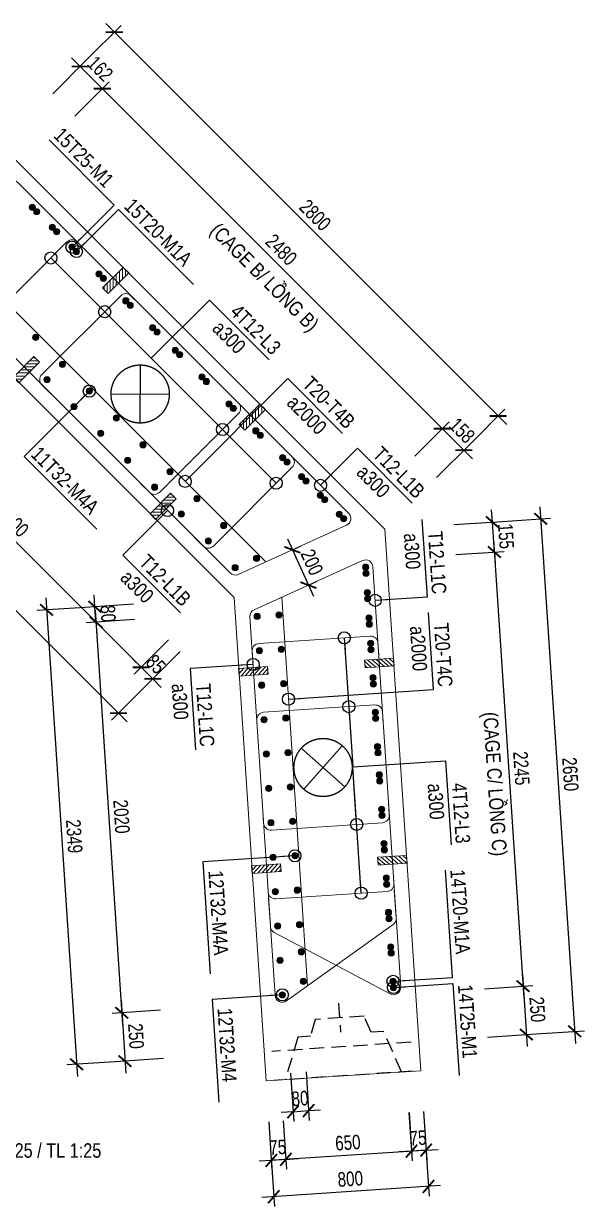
# Model space of a CAD drawing. Header units: millimetres. Extents: x 2611025 to 4139346, y -89870 to 101087.
# Drawn here: x 3196950 to 3208521, y -55573 to -31166 of the extents above; entities that cross this region are included whole.
import ezdxf
from ezdxf.enums import TextEntityAlignment as Align

# ---------------------------------------------------------------- set-up
doc = ezdxf.new("R2010")
doc.units = ezdxf.units.MM
doc.header["$LTSCALE"] = 1200
doc.header["$PDMODE"] = 35
doc.linetypes.add('CENTER', pattern=[2, 1.25, -0.25, 0.25, -0.25])
doc.linetypes.add('HIDDEN', pattern=[0.375, 0.25, -0.125])
for name, color, linetype, lineweight in [('5', 5, 'Continuous', 13), ('BOUND', 3, 'Continuous', 20), ('CWS', 8, 'HIDDEN', 9), ('ENOTE', 2, 'Continuous', 15), ('GRID', 74, 'CENTER', 15), ('LEADER', 8, 'Continuous', 9), ('MCT', 6, 'Continuous', 20), ('TEXTEN', 3, 'Continuous', 13), ('TEXTMA', 2, 'Continuous', 13), ('TEXTVN', 2, 'Continuous', 20), ('TIE', 4, 'Continuous', 13)]:
    doc.layers.add(name, color=color, linetype=linetype, lineweight=lineweight)
for name, color, linetype in [('CDC.02.DIM', 1, 'Continuous'), ('CDC.04.HIDDEN', 8, 'HIDDEN'), ('MIE', 5, 'HIDDEN')]:
    doc.layers.add(name, color=color, linetype=linetype)
doc.styles.add('DB_Arial', font='arial.ttf', dxfattribs={"width": 0.8})
doc.styles.add('SMTEXT', font='arial.ttf', dxfattribs={"width": 0.75})
doc.dimstyles.new('BSV25', dxfattribs={"dimtxt": 300, "dimasz": 250, "dimexe": 200, "dimexo": 0, "dimgap": 108, "dimtad": 1, "dimdec": 0, "dimlfac": 0.25, "dimdsep": 46, "dimtxsty": 'SMTEXT', "dimblk": 'ARCHTICK', "dimcen": 100, "dimdle": 250, "dimclrd": 256, "dimclre": 256, "dimclrt": 2, "dimadec": 0, "dimazin": 0, "dimtfac": 1, "dimtdec": 0, "dimtix": 1, "dimtmove": 2, "dimatfit": 3, "dimfxl": 800, "dimfxlon": 1, "dimtolj": 1, "dimtzin": 0, "dimarcsym": 0})

# ---------------------------------------------------------------- blocks, each defined once
blk = doc.blocks.new('cws800')
at = {"layer": 'CDC.04.HIDDEN'}
for p, q in [((-600, 1440), (-600, -1440)), ((0, 1440), (0, -1440))]:
    blk.add_line(p, q, dxfattribs=at)
for points in [[(0, 1200), (-860, 888), (-860, 627), (-1200, 507), (-1200, -507), (-860, -627), (-860, -888), (0, -1200)], [(-1500, 0), (-900, 0)]]:
    blk.add_lwpolyline(points, dxfattribs=at)
blk = doc.blocks.new('mct1')
at = {"lineweight": 9}
h = blk.add_hatch(color=256, dxfattribs=at)
h.dxf.hatch_style = 1
h.paths.add_polyline_path([(-16, 0, 1), (16, 0, 1)])
blk.add_circle((0, 0), 16, dxfattribs=at)
blk = doc.blocks.new('_ArchTick')
at = {"color": 0, "linetype": 'ByBlock', "const_width": 0.15}
blk.add_lwpolyline([(-0.5, -0.5), (0.5, 0.5)], dxfattribs=at)
blk = doc.blocks.new('*D759')
at = {"layer": 'CDC.02.DIM', "lineweight": -2, "transparency": 16777216}
for p, q in [((3202393, -41797), (3202930, -42981)), ((3202496, -42024), (3202678, -41942)), ((3202826, -42753), (3203008, -42670))]:
    blk.add_line(p, q, dxfattribs=at)
at = {"layer": 'Defpoints', "color": 0, "transparency": 16777216}
for p in [(3202496, -42024), (3202826, -42753), (3202826, -42753)]:
    blk.add_point(p, dxfattribs=at)
at = {"layer": 'CDC.02.DIM', "lineweight": -2, "transparency": 16777216, "xscale": 250, "yscale": 250, "zscale": 250}
for p, rotation in [((3202496, -42024), 114.3944449390051), ((3202826, -42753), 294.394444939005)]:
    blk.add_blockref('_ArchTick', p, dxfattribs=dict(at, rotation=rotation))
at = {"layer": 'CDC.02.DIM', "color": 2, "transparency": 16777216, "insert": (3202899, -42281), "char_height": 300, "attachment_point": 5, "rotation": 294.3944, "style": 'SMTEXT'}
blk.add_mtext('\\A1;200', dxfattribs=at)
blk = doc.blocks.new('*D734')
at = {"layer": 'CDC.02.DIM', "lineweight": -2, "transparency": 16777216}
for p, q in [((3198256, -31908), (3198963, -31201)), ((3198645, -31166), (3206918, -39439)), ((3206176, -39828), (3206883, -39121))]:
    blk.add_line(p, q, dxfattribs=at)
at = {"layer": 'Defpoints', "color": 0, "transparency": 16777216}
for p in [(3196487, -33678), (3206741, -39262), (3204406, -41597)]:
    blk.add_point(p, dxfattribs=at)
at = {"layer": 'CDC.02.DIM', "lineweight": -2, "transparency": 16777216, "xscale": 250, "yscale": 250, "zscale": 250}
for p, rotation in [((3198822, -31343), 135.0000000000034), ((3206741, -39262), 315.0000000000034)]:
    blk.add_blockref('_ArchTick', p, dxfattribs=dict(at, rotation=rotation))
at = {"layer": 'CDC.02.DIM', "color": 2, "transparency": 16777216, "insert": (3202966, -35118), "char_height": 300, "attachment_point": 5, "rotation": 315, "style": 'SMTEXT'}
blk.add_mtext('\\A1;2800', dxfattribs=at)
blk = doc.blocks.new('*D735')
at = {"layer": 'CDC.02.DIM', "lineweight": -2, "transparency": 16777216}
for p, q in [((3198008, -33075), (3198716, -32368)), ((3198397, -32333), (3205765, -39700)), ((3205023, -40089), (3205730, -39382))]:
    blk.add_line(p, q, dxfattribs=at)
at = {"layer": 'Defpoints', "color": 0, "transparency": 16777216}
for p in [(3196687, -34397), (3205588, -39524), (3203703, -41409)]:
    blk.add_point(p, dxfattribs=at)
at = {"layer": 'CDC.02.DIM', "lineweight": -2, "transparency": 16777216, "xscale": 250, "yscale": 250, "zscale": 250}
for p, rotation in [((3198574, -32509), 135.0000000000034), ((3205588, -39524), 315.0000000000034)]:
    blk.add_blockref('_ArchTick', p, dxfattribs=dict(at, rotation=rotation))
at = {"layer": 'CDC.02.DIM', "color": 2, "transparency": 16777216, "insert": (3202266, -35832), "char_height": 300, "attachment_point": 5, "rotation": 315, "style": 'SMTEXT'}
blk.add_mtext('\\A1;2480', dxfattribs=at)
blk = doc.blocks.new('*D736')
at = {"layer": 'CDC.02.DIM', "lineweight": -2, "transparency": 16777216}
for p, q in [((3197549, -32615), (3198256, -31908)), ((3198115, -32050), (3197938, -31873)), ((3198574, -32509), (3198115, -32050)), ((3198008, -33075), (3198716, -32368)), ((3198574, -32509), (3198751, -32686))]:
    blk.add_line(p, q, dxfattribs=at)
at = {"layer": 'Defpoints', "color": 0, "transparency": 16777216}
for p in [(3198115, -32050), (3196487, -33678), (3196687, -34397)]:
    blk.add_point(p, dxfattribs=at)
at = {"layer": 'CDC.02.DIM', "lineweight": -2, "transparency": 16777216, "xscale": 250, "yscale": 250, "zscale": 250}
for p, rotation in [((3198115, -32050), 315.0000000000034), ((3198574, -32509), 135.0000000000034)]:
    blk.add_blockref('_ArchTick', p, dxfattribs=dict(at, rotation=rotation))
at = {"layer": 'CDC.02.DIM', "color": 2, "transparency": 16777216, "insert": (3198529, -32095), "char_height": 300, "attachment_point": 5, "rotation": 315, "style": 'SMTEXT'}
blk.add_mtext('\\A1;162', dxfattribs=at)
blk = doc.blocks.new('*D737')
at = {"layer": 'CDC.02.DIM', "lineweight": -2, "transparency": 16777216}
for p, q in [((3205023, -40089), (3205730, -39382)), ((3205588, -39524), (3205412, -39347)), ((3205588, -39524), (3206034, -39969)), ((3205468, -40535), (3206176, -39828)), ((3206034, -39969), (3206211, -40146))]:
    blk.add_line(p, q, dxfattribs=at)
at = {"layer": 'Defpoints', "color": 0, "transparency": 16777216}
for p in [(3206034, -39969), (3203703, -41409), (3204406, -41597)]:
    blk.add_point(p, dxfattribs=at)
at = {"layer": 'CDC.02.DIM', "lineweight": -2, "transparency": 16777216, "xscale": 250, "yscale": 250, "zscale": 250}
for p, rotation in [((3205588, -39524), 315.0000000000034), ((3206034, -39969), 135.0000000000034)]:
    blk.add_blockref('_ArchTick', p, dxfattribs=dict(at, rotation=rotation))
at = {"layer": 'CDC.02.DIM', "color": 2, "transparency": 16777216, "insert": (3205996, -39562), "char_height": 300, "attachment_point": 5, "rotation": 315, "style": 'SMTEXT'}
blk.add_mtext('\\A1;158', dxfattribs=at)
blk = doc.blocks.new('*D738')
at = {"layer": 'CDC.02.DIM', "lineweight": -2, "transparency": 16777216}
for p, q in [((3193341, -38698), (3192633, -39405)), ((3192598, -39087), (3199083, -45572)), ((3199472, -44830), (3198765, -45537))]:
    blk.add_line(p, q, dxfattribs=at)
at = {"layer": 'Defpoints', "color": 0, "transparency": 16777216}
for p in [(3195161, -36878), (3201293, -43009), (3198906, -45396)]:
    blk.add_point(p, dxfattribs=at)
at = {"layer": 'CDC.02.DIM', "lineweight": -2, "transparency": 16777216, "xscale": 250, "yscale": 250, "zscale": 250}
for p, rotation in [((3192775, -39264), 135.0000000000034), ((3198906, -45396), 315.0000000000034)]:
    blk.add_blockref('_ArchTick', p, dxfattribs=dict(at, rotation=rotation))
at = {"layer": 'CDC.02.DIM', "color": 2, "transparency": 16777216, "insert": (3196025, -42145), "char_height": 300, "attachment_point": 5, "rotation": 315, "style": 'SMTEXT'}
blk.add_mtext('\\A1;2168', dxfattribs=at)
blk = doc.blocks.new('*D739')
at = {"layer": 'CDC.02.DIM', "lineweight": -2, "transparency": 16777216}
for p, q in [((3194282, -38226), (3193575, -38933)), ((3193540, -38615), (3199551, -44626)), ((3199939, -43883), (3199232, -44590))]:
    blk.add_line(p, q, dxfattribs=at)
at = {"layer": 'Defpoints', "color": 0, "transparency": 16777216}
for p in [(3195626, -36882), (3201284, -42539), (3199374, -44449)]:
    blk.add_point(p, dxfattribs=at)
at = {"layer": 'CDC.02.DIM', "lineweight": -2, "transparency": 16777216, "xscale": 250, "yscale": 250, "zscale": 250}
for p, rotation in [((3193716, -38791), 135.0000000000034), ((3199374, -44449), 315.0000000000034)]:
    blk.add_blockref('_ArchTick', p, dxfattribs=dict(at, rotation=rotation))
at = {"layer": 'CDC.02.DIM', "color": 2, "transparency": 16777216, "insert": (3196730, -41435), "char_height": 300, "attachment_point": 5, "rotation": 315, "style": 'SMTEXT'}
blk.add_mtext('\\A1;2000', dxfattribs=at)
blk = doc.blocks.new('*D740')
at = {"layer": 'CDC.02.DIM', "lineweight": -2, "transparency": 16777216}
for p, q in [((3199939, -43883), (3199232, -44590)), ((3200179, -44123), (3199472, -44830)), ((3199374, -44449), (3199197, -44272)), ((3199374, -44449), (3199614, -44688)), ((3199614, -44688), (3199790, -44865))]:
    blk.add_line(p, q, dxfattribs=at)
at = {"layer": 'Defpoints', "color": 0, "transparency": 16777216}
for p in [(3201284, -42539), (3201293, -43009), (3199614, -44688)]:
    blk.add_point(p, dxfattribs=at)
at = {"layer": 'CDC.02.DIM', "lineweight": -2, "transparency": 16777216, "xscale": 250, "yscale": 250, "zscale": 250}
for p, rotation in [((3199374, -44449), 315.0000000000034), ((3199614, -44688), 135.0000000000034)]:
    blk.add_blockref('_ArchTick', p, dxfattribs=dict(at, rotation=rotation))
at = {"layer": 'CDC.02.DIM', "color": 2, "transparency": 16777216, "insert": (3199678, -44384), "char_height": 300, "attachment_point": 5, "rotation": 315, "style": 'SMTEXT'}
blk.add_mtext('\\A1;85', dxfattribs=at)
blk = doc.blocks.new('*D742')
at = {"layer": 'CDC.02.DIM', "lineweight": -2, "transparency": 16777216}
for p, q in [((3207605, -41135), (3208338, -52211)), ((3206823, -41437), (3207821, -41371)), ((3207523, -52014), (3208521, -51948))]:
    blk.add_line(p, q, dxfattribs=at)
at = {"layer": 'Defpoints', "color": 0, "transparency": 16777216}
for p in [(3204406, -41597), (3208321, -51961), (3205107, -52174)]:
    blk.add_point(p, dxfattribs=at)
at = {"layer": 'CDC.02.DIM', "lineweight": -2, "transparency": 16777216, "xscale": 250, "yscale": 250, "zscale": 250}
for p, rotation in [((3207621, -41385), 93.78674715767883), ((3208321, -51961), 273.7867471576789)]:
    blk.add_blockref('_ArchTick', p, dxfattribs=dict(at, rotation=rotation))
at = {"layer": 'CDC.02.DIM', "color": 2, "transparency": 16777216, "insert": (3208232, -46656), "char_height": 300, "attachment_point": 5, "rotation": 273.7867, "style": 'SMTEXT'}
blk.add_mtext('\\A1;2650', dxfattribs=at)
blk = doc.blocks.new('*D743')
at = {"layer": 'CDC.02.DIM', "lineweight": -2, "transparency": 16777216}
for p, q in [((3206648, -41820), (3207274, -51279)), ((3205866, -42123), (3206864, -42056)), ((3206459, -51082), (3207457, -51016))]:
    blk.add_line(p, q, dxfattribs=at)
at = {"layer": 'Defpoints', "color": 0, "transparency": 16777216}
for p in [(3204083, -42240), (3204043, -51242), (3207257, -51030)]:
    blk.add_point(p, dxfattribs=at)
at = {"layer": 'CDC.02.DIM', "lineweight": -2, "transparency": 16777216, "xscale": 250, "yscale": 250, "zscale": 250}
for p, rotation in [((3206664, -42070), 93.78674715767883), ((3207257, -51030), 273.7867471576789)]:
    blk.add_blockref('_ArchTick', p, dxfattribs=dict(at, rotation=rotation))
at = {"layer": 'CDC.02.DIM', "color": 2, "transparency": 16777216, "insert": (3207221, -46532), "char_height": 300, "attachment_point": 5, "rotation": 273.7867, "style": 'SMTEXT'}
blk.add_mtext('\\A1;2245', dxfattribs=at)
blk = doc.blocks.new('*D744')
at = {"layer": 'CDC.02.DIM', "lineweight": -2, "transparency": 16777216}
for p, q in [((3207241, -50780), (3207340, -52277)), ((3206459, -51082), (3207457, -51016)), ((3206525, -52080), (3207523, -52014))]:
    blk.add_line(p, q, dxfattribs=at)
at = {"layer": 'Defpoints', "color": 0, "transparency": 16777216}
for p in [(3204043, -51242), (3207323, -52027), (3204109, -52240)]:
    blk.add_point(p, dxfattribs=at)
at = {"layer": 'CDC.02.DIM', "lineweight": -2, "transparency": 16777216, "xscale": 250, "yscale": 250, "zscale": 250}
for p, rotation in [((3207257, -51030), 93.78674715767883), ((3207323, -52027), 273.7867471576789)]:
    blk.add_blockref('_ArchTick', p, dxfattribs=dict(at, rotation=rotation))
at = {"layer": 'CDC.02.DIM', "color": 2, "transparency": 16777216, "insert": (3207551, -51511), "char_height": 300, "attachment_point": 5, "rotation": 273.7867, "style": 'SMTEXT'}
blk.add_mtext('\\A1;250', dxfattribs=at)
blk = doc.blocks.new('*D745')
at = {"layer": 'CDC.02.DIM', "lineweight": -2, "transparency": 16777216}
for p, q in [((3206623, -41451), (3206607, -41201)), ((3205825, -41503), (3206823, -41437)), ((3206664, -42070), (3206623, -41451)), ((3205866, -42123), (3206864, -42056)), ((3206664, -42070), (3206681, -42319))]:
    blk.add_line(p, q, dxfattribs=at)
at = {"layer": 'Defpoints', "color": 0, "transparency": 16777216}
for p in [(3206623, -41451), (3204406, -41597), (3204083, -42240)]:
    blk.add_point(p, dxfattribs=at)
at = {"layer": 'CDC.02.DIM', "lineweight": -2, "transparency": 16777216, "xscale": 250, "yscale": 250, "zscale": 250}
for p, rotation in [((3206623, -41451), 273.7867471576789), ((3206664, -42070), 93.78674715767883)]:
    blk.add_blockref('_ArchTick', p, dxfattribs=dict(at, rotation=rotation))
at = {"layer": 'CDC.02.DIM', "color": 2, "transparency": 16777216, "insert": (3206904, -41743), "char_height": 300, "attachment_point": 5, "rotation": 273.7867, "style": 'SMTEXT'}
blk.add_mtext('\\A1;155', dxfattribs=at)
blk = doc.blocks.new('*D746')
at = {"layer": 'CDC.02.DIM', "lineweight": -2, "transparency": 16777216}
for p, q in [((3197406, -43016), (3198060, -52891)), ((3198221, -43213), (3197223, -43279)), ((3198842, -52589), (3197844, -52655))]:
    blk.add_line(p, q, dxfattribs=at)
at = {"layer": 'Defpoints', "color": 0, "transparency": 16777216}
for p in [(3201293, -43009), (3201913, -52386), (3198043, -52642)]:
    blk.add_point(p, dxfattribs=at)
at = {"layer": 'CDC.02.DIM', "lineweight": -2, "transparency": 16777216, "xscale": 250, "yscale": 250, "zscale": 250}
for p, rotation in [((3197423, -43265), 93.78674715767883), ((3198043, -52642), 273.7867471576789)]:
    blk.add_blockref('_ArchTick', p, dxfattribs=dict(at, rotation=rotation))
at = {"layer": 'CDC.02.DIM', "color": 2, "transparency": 16777216, "insert": (3197994, -47936), "char_height": 300, "attachment_point": 5, "rotation": 273.7867, "style": 'SMTEXT'}
blk.add_mtext('\\A1;2349', dxfattribs=at)
blk = doc.blocks.new('*D747')
at = {"layer": 'CDC.02.DIM', "lineweight": -2, "transparency": 16777216}
for p, q in [((3198425, -43268), (3198992, -51827)), ((3199240, -43464), (3198242, -43530)), ((3199773, -51525), (3198776, -51591))]:
    blk.add_line(p, q, dxfattribs=at)
at = {"layer": 'Defpoints', "color": 0, "transparency": 16777216}
for p in [(3201314, -43327), (3201847, -51388), (3198975, -51578)]:
    blk.add_point(p, dxfattribs=at)
at = {"layer": 'CDC.02.DIM', "lineweight": -2, "transparency": 16777216, "xscale": 250, "yscale": 250, "zscale": 250}
for p, rotation in [((3198442, -43517), 93.78674715767883), ((3198975, -51578), 273.7867471576789)]:
    blk.add_blockref('_ArchTick', p, dxfattribs=dict(at, rotation=rotation))
at = {"layer": 'CDC.02.DIM', "color": 2, "transparency": 16777216, "insert": (3198969, -47530), "char_height": 300, "attachment_point": 5, "rotation": 273.7867, "style": 'SMTEXT'}
blk.add_mtext('\\A1;2020', dxfattribs=at)
blk = doc.blocks.new('*D748')
at = {"layer": 'CDC.02.DIM', "lineweight": -2, "transparency": 16777216}
for p, q in [((3198959, -51328), (3199058, -52825)), ((3199773, -51525), (3198776, -51591)), ((3199839, -52523), (3198842, -52589))]:
    blk.add_line(p, q, dxfattribs=at)
at = {"layer": 'Defpoints', "color": 0, "transparency": 16777216}
for p in [(3201847, -51388), (3201913, -52386), (3199041, -52576)]:
    blk.add_point(p, dxfattribs=at)
at = {"layer": 'CDC.02.DIM', "lineweight": -2, "transparency": 16777216, "xscale": 250, "yscale": 250, "zscale": 250}
for p, rotation in [((3198975, -51578), 93.78674715767883), ((3199041, -52576), 273.7867471576789)]:
    blk.add_blockref('_ArchTick', p, dxfattribs=dict(at, rotation=rotation))
at = {"layer": 'CDC.02.DIM', "color": 2, "transparency": 16777216, "insert": (3199269, -52060), "char_height": 300, "attachment_point": 5, "rotation": 273.7867, "style": 'SMTEXT'}
blk.add_mtext('\\A1;250', dxfattribs=at)
blk = doc.blocks.new('*D749')
at = {"layer": 'CDC.02.DIM', "lineweight": -2, "transparency": 16777216}
for p, q in [((3198421, -43199), (3198404, -42950)), ((3199219, -43147), (3198221, -43213)), ((3198442, -43517), (3198421, -43199)), ((3199240, -43464), (3198242, -43530)), ((3198442, -43517), (3198458, -43767))]:
    blk.add_line(p, q, dxfattribs=at)
at = {"layer": 'Defpoints', "color": 0, "transparency": 16777216}
for p in [(3198421, -43199), (3201293, -43009), (3201314, -43327)]:
    blk.add_point(p, dxfattribs=at)
at = {"layer": 'CDC.02.DIM', "lineweight": -2, "transparency": 16777216, "xscale": 250, "yscale": 250, "zscale": 250}
for p, rotation in [((3198421, -43199), 273.7867471576789), ((3198442, -43517), 93.78674715767883)]:
    blk.add_blockref('_ArchTick', p, dxfattribs=dict(at, rotation=rotation))
at = {"layer": 'CDC.02.DIM', "color": 2, "transparency": 16777216, "insert": (3198692, -43341), "char_height": 300, "attachment_point": 5, "rotation": 273.7867, "style": 'SMTEXT'}
blk.add_mtext('\\A1;80', dxfattribs=at)
blk = doc.blocks.new('tremie')
at = {"layer": 'MIE', "color": 74, "ltscale": 1000}
for p, q in [((424, -424), (-424, 424)), ((424, 424), (-424, -424))]:
    blk.add_line(p, q, dxfattribs=at)
at = {"layer": 'MIE', "ltscale": 500}
blk.add_circle((0, 0), 600, dxfattribs=at)
blk = doc.blocks.new('*D754')
at = {"layer": 'CDC.02.DIM', "lineweight": -2, "transparency": 16777216}
for p, q in [((3205252, -54363), (3205318, -55361)), ((3202059, -54575), (3202125, -55573)), ((3205554, -55145), (3201862, -55390))]:
    blk.add_line(p, q, dxfattribs=at)
at = {"layer": 'Defpoints', "color": 0, "transparency": 16777216}
for p in [(3205146, -52773), (3201953, -52984), (3202112, -55373)]:
    blk.add_point(p, dxfattribs=at)
at = {"layer": 'CDC.02.DIM', "lineweight": -2, "transparency": 16777216, "xscale": 250, "yscale": 250, "zscale": 250}
for p, rotation in [((3205305, -55162), 3.788889876272385), ((3202112, -55373), 183.7888898762724)]:
    blk.add_blockref('_ArchTick', p, dxfattribs=dict(at, rotation=rotation))
at = {"layer": 'CDC.02.DIM', "color": 2, "transparency": 16777216, "insert": (3203691, -55007), "char_height": 300, "attachment_point": 5, "rotation": 3.7889, "style": 'SMTEXT'}
blk.add_mtext('\\A1;800', dxfattribs=at)
blk = doc.blocks.new('*D755')
at = {"layer": 'CDC.02.DIM', "lineweight": -2, "transparency": 16777216}
for p, q in [((3204903, -53635), (3204969, -54633)), ((3205202, -53615), (3205268, -54613)), ((3205255, -54413), (3204956, -54433)), ((3205255, -54413), (3205504, -54397)), ((3204956, -54433), (3204706, -54450))]:
    blk.add_line(p, q, dxfattribs=at)
at = {"layer": 'Defpoints', "color": 0, "transparency": 16777216}
for p in [(3204847, -52793), (3205146, -52773), (3204956, -54433)]:
    blk.add_point(p, dxfattribs=at)
at = {"layer": 'CDC.02.DIM', "lineweight": -2, "transparency": 16777216, "xscale": 250, "yscale": 250, "zscale": 250}
for p, rotation in [((3204956, -54433), 3.788889876272409), ((3205255, -54413), 183.7888898762724)]:
    blk.add_blockref('_ArchTick', p, dxfattribs=dict(at, rotation=rotation))
at = {"layer": 'CDC.02.DIM', "color": 2, "transparency": 16777216, "insert": (3205088, -54163), "char_height": 300, "attachment_point": 5, "rotation": 3.7889, "style": 'SMTEXT'}
blk.add_mtext('\\A1;75', dxfattribs=at)
blk = doc.blocks.new('*D756')
at = {"layer": 'CDC.02.DIM', "lineweight": -2, "transparency": 16777216}
for p, q in [((3204902, -53635), (3204968, -54633)), ((3202308, -53807), (3202374, -54805)), ((3205205, -54417), (3202111, -54622))]:
    blk.add_line(p, q, dxfattribs=at)
at = {"layer": 'Defpoints', "color": 0, "transparency": 16777216}
for p in [(3204847, -52793), (3202252, -52964), (3202361, -54605)]:
    blk.add_point(p, dxfattribs=at)
at = {"layer": 'CDC.02.DIM', "lineweight": -2, "transparency": 16777216, "xscale": 250, "yscale": 250, "zscale": 250}
for p, rotation in [((3204955, -54433), 3.788889876272385), ((3202361, -54605), 183.7888898762724)]:
    blk.add_blockref('_ArchTick', p, dxfattribs=dict(at, rotation=rotation))
at = {"layer": 'CDC.02.DIM', "color": 2, "transparency": 16777216, "insert": (3203641, -54259), "char_height": 300, "attachment_point": 5, "rotation": 3.7889, "style": 'SMTEXT'}
blk.add_mtext('\\A1;650', dxfattribs=at)
blk = doc.blocks.new('*D757')
at = {"layer": 'CDC.02.DIM', "lineweight": -2, "transparency": 16777216}
for p, q in [((3202009, -53827), (3202075, -54824)), ((3202308, -53807), (3202374, -54805)), ((3202062, -54625), (3201812, -54641)), ((3202361, -54605), (3202062, -54625)), ((3202361, -54605), (3202610, -54588))]:
    blk.add_line(p, q, dxfattribs=at)
at = {"layer": 'Defpoints', "color": 0, "transparency": 16777216}
for p in [(3201953, -52984), (3202252, -52964), (3202062, -54625)]:
    blk.add_point(p, dxfattribs=at)
at = {"layer": 'CDC.02.DIM', "lineweight": -2, "transparency": 16777216, "xscale": 250, "yscale": 250, "zscale": 250}
for p, rotation in [((3202062, -54625), 3.788889876272409), ((3202361, -54605), 183.7888898762724)]:
    blk.add_blockref('_ArchTick', p, dxfattribs=dict(at, rotation=rotation))
at = {"layer": 'CDC.02.DIM', "color": 2, "transparency": 16777216, "insert": (3202194, -54355), "char_height": 300, "attachment_point": 5, "rotation": 3.7889, "style": 'SMTEXT'}
blk.add_mtext('\\A1;75', dxfattribs=at)
blk = doc.blocks.new('*D725')
at = {"layer": 'CDC.02.DIM', "lineweight": -2, "transparency": 16777216}
for p, q in [((3202458, -52821), (3202524, -53819)), ((3202777, -52800), (3202843, -53798)), ((3202511, -53619), (3202261, -53636)), ((3202511, -53619), (3202830, -53598)), ((3202830, -53598), (3203079, -53582))]:
    blk.add_line(p, q, dxfattribs=at)
at = {"layer": 'Defpoints', "color": 0, "transparency": 16777216}
for p in [(3202400, -51947), (3202719, -51926), (3202830, -53598)]:
    blk.add_point(p, dxfattribs=at)
at = {"layer": 'CDC.02.DIM', "lineweight": -2, "transparency": 16777216, "xscale": 250, "yscale": 250, "zscale": 250}
for p, rotation in [((3202830, -53598), 183.7888898762724), ((3202511, -53619), 3.788889876272385)]:
    blk.add_blockref('_ArchTick', p, dxfattribs=dict(at, rotation=rotation))
at = {"layer": 'CDC.02.DIM', "color": 2, "transparency": 16777216, "insert": (3202653, -53348), "char_height": 300, "attachment_point": 5, "rotation": 3.7889, "style": 'SMTEXT'}
blk.add_mtext('\\A1;80', dxfattribs=at)
blk = doc.blocks.new('sp')
at = {"layer": '5', "lineweight": 20}
h = blk.add_hatch(dxfattribs=at)
h.set_pattern_fill('ANSI31', color=256, scale=500)
h.set_pattern_definition([(45, (0, 0), (-44.194, 44.194), [])])
h.paths.add_polyline_path([(80, 300), (-80, 300), (-80, -300), (80, -300)])
blk.add_lwpolyline([(-80, -300), (80, -300), (80, 300), (-80, 300)], close=True, dxfattribs=at)

msp = doc.modelspace()

# ---------------------------------------------------------------- linework, layer by layer
at = {"layer": 'BOUND'}
msp.add_lwpolyline([(3201952.9, -52984.3), (3201292.7, -43009.3), (3195161.1, -36877.7), (3185282.8, -36877.7), (3185284.8, -33677.7), (3196486.6, -33677.7), (3204406.2, -41597.3), (3205145.9, -52772.8)], close=True, dxfattribs=at)
at = {"layer": 'TIE'}
for p, q in [((3201945.9, -42273.8), (3195874, -36201.9)), ((3202276.4, -43002.4), (3202807.4, -51020.8))]:
    msp.add_line(p, q, dxfattribs=at)
msp.add_lwpolyline([(3203659, -41274.3), (3196827.2, -34442.6, 0.5345111), (3196582.6, -34491.3), (3195629.9, -36791.3, 0.3033467), (3195662.4, -36954.7), (3201209, -42501.3, 0.3123963), (3201377, -42531.8), (3203614.8, -41517, 0.5239299)], format="xyb", close=True, dxfattribs=at)
for points in [[(3196393.9, -37686.2), (3196217.1, -37509.4, -0.4142136), (3196217.1, -37297.2), (3197843.4, -35670.9, -0.4142136), (3198055.6, -35670.9), (3198232.3, -35847.7)], [(3197503.2, -38795.5), (3197326.4, -38618.7, -0.4142136), (3197326.4, -38406.6), (3198952.7, -36780.2, -0.4142136), (3199164.9, -36780.2), (3199341.6, -36957)], [(3199368.2, -40660.5), (3199545, -40837.3, 0.4142136), (3199757.2, -40837.3), (3201383.5, -39211, 0.4142136), (3201383.5, -38998.8), (3201206.7, -38822.1)], [(3200477.6, -41769.9), (3200654.3, -41946.6, 0.4142136), (3200866.5, -41946.6), (3202492.8, -40320.3, 0.4142136), (3202492.8, -40108.2), (3202316, -39931.4)], [(3203945.3, -42245.6), (3201707.4, -43260.4, 0.3123963), (3201619.7, -43406.9), (3202137, -51218.3, 0.5875841), (3202373.9, -51330.4), (3204574.8, -49758.2, 0.2597757), (3204637.3, -49626.2), (3204599.1, -49049.2)], [(3202004.7, -49221), (3202043, -49798, 0.2597757), (3202122.3, -49920.6), (3204511.3, -51188.9, 0.5875841), (3204731.3, -51046.5), (3204156.9, -42372.3, 0.5239299), (3203945.3, -42245.6)], [(3201683.3, -44366.5), (3201666.7, -44117.1, -0.4142136), (3201806.5, -43957.5), (3204101.5, -43805.5, -0.4142136), (3204261.1, -43945.3), (3204277.6, -44194.7)], [(3201777.3, -45786.8), (3201760.8, -45537.3, -0.4142136), (3201900.6, -45377.7), (3204195.5, -45225.7, -0.4142136), (3204355.1, -45365.5), (3204371.6, -45614.9)], [(3201885.4, -47418.2), (3201901.9, -47667.7, 0.4142136), (3202061.5, -47807.4), (3204356.4, -47655.4, 0.4142136), (3204496.2, -47495.9), (3204479.7, -47246.4)], [(3201979.4, -48838.5), (3201995.9, -49087.9, 0.4142136), (3202155.5, -49227.7), (3204450.5, -49075.7, 0.4142136), (3204590.2, -48916.1), (3204573.7, -48666.6)]]:
    msp.add_lwpolyline(points, format="xyb", dxfattribs=at)

# ---------------------------------------------------------------- block references
at = {"layer": 'CWS', "rotation": 273.7888898778787}
msp.add_blockref('cws800', (3203549.4, -52878.6), dxfattribs=at)
at = {"layer": 'ENOTE', "xscale": -1}
for p, rotation in [((3198848.9, -36464.3), 314.9999999999737), ((3201669.1, -39284.4), 314.9999999999737), ((3201688.9, -44533.1), 93.78888987787853), ((3201958.2, -48602.3), 93.78888987787853)]:
    msp.add_blockref('sp', p, dxfattribs=dict(at, rotation=rotation))
at = {"layer": 'ENOTE'}
for p, rotation in [((3197006.6, -38306.6), 134.9999999999737), ((3199826.8, -41126.7), 134.9999999999737), ((3204288.6, -44361), 273.7888898778785), ((3204557.9, -48430.2), 273.7888898778785)]:
    msp.add_blockref('sp', p, dxfattribs=dict(at, rotation=rotation))
at = {"layer": 'GRID'}
for p, rotation in [((3199354.9, -38808.8), 224.6724061556681), ((3203128.5, -46516.6), 3.461296033722566)]:
    msp.add_blockref('tremie', p, dxfattribs=dict(at, rotation=rotation))
at = {"layer": 'MCT'}
for p, xscale, yscale, zscale, rotation in [((3197130.6, -34958.1), -4, 4, 4, 180), ((3197221.1, -35048.6), -4, 4, 4, 180), ((3197540.1, -35367.5), -4, 4, 4, 180), ((3197630.6, -35458), -4, 4, 4, 180), ((3197949.5, -35777), 4.000000000000001, 4.000000000000001, 4.000000000000001, 270.0000000000088), ((3198040, -35867.5), 4.000000000000001, 4.000000000000001, 4.000000000000001, 270.0000000000088), ((3198504.1, -36331.6), 4.000000000000001, 4.000000000000001, 4.000000000000001, 270.0000000000088), ((3198594.7, -36422.1), 4.000000000000001, 4.000000000000001, 4.000000000000001, 270.0000000000088), ((3199058.8, -36886.3), 4.000000000000001, 4.000000000000001, 4.000000000000001, 270.0000000000088), ((3199149.3, -36976.8), 4.000000000000001, 4.000000000000001, 4.000000000000001, 270.0000000000088), ((3197196.4, -37639.4), 3.999999999999999, 3.999999999999999, 3.999999999999999, 134.999999999956), ((3199613.5, -37440.9), 4.000000000000001, 4.000000000000001, 4.000000000000001, 270.0000000000088), ((3199704, -37531.4), 4.000000000000001, 4.000000000000001, 4.000000000000001, 270.0000000000088), ((3200077.6, -37905.1), 4.000000000000001, 4.000000000000001, 4.000000000000001, 270.0000000000088), ((3200168.1, -37995.6), 4.000000000000001, 4.000000000000001, 4.000000000000001, 270.0000000000088), ((3197751.1, -38194), 3.999999999999999, 3.999999999999999, 3.999999999999999, 134.999999999956), ((3197432.5, -38512.6), -4, 4, 4, 180), ((3200632.3, -38459.7), 4.000000000000001, 4.000000000000001, 4.000000000000001, 270.0000000000088), ((3200722.8, -38550.3), 4.000000000000001, 4.000000000000001, 4.000000000000001, 270.0000000000088), ((3198305.7, -38748.7), 3.999999999999999, 3.999999999999999, 3.999999999999999, 134.999999999956), ((3197987.1, -39067.3), -4, 4, 4, 180), ((3201186.9, -39014.4), 4.000000000000001, 4.000000000000001, 4.000000000000001, 270.0000000000088), ((3201277.4, -39104.9), 4.000000000000001, 4.000000000000001, 4.000000000000001, 270.0000000000088), ((3198860.4, -39303.3), 3.999999999999999, 3.999999999999999, 3.999999999999999, 134.999999999956), ((3201741.6, -39569.1), 4.000000000000001, 4.000000000000001, 4.000000000000001, 270.0000000000088), ((3198541.8, -39621.9), -4, 4, 4, 180), ((3199415, -39858), 3.999999999999999, 3.999999999999999, 3.999999999999999, 134.999999999956), ((3201832.1, -39659.6), 4.000000000000001, 4.000000000000001, 4.000000000000001, 270.0000000000088), ((3199096.4, -40176.6), -4, 4, 4, 180), ((3202296.2, -40123.7), 4.000000000000001, 4.000000000000001, 4.000000000000001, 270.0000000000088), ((3202386.7, -40214.2), 4.000000000000001, 4.000000000000001, 4.000000000000001, 270.0000000000088), ((3199969.7, -40412.7), 3.999999999999999, 3.999999999999999, 3.999999999999999, 134.999999999956), ((3202685, -40512.4), -4, 4, 4, 180), ((3199651.1, -40731.3), -4, 4, 4, 180), ((3202775.5, -40602.9), 4.000000000000001, 4.000000000000001, 4.000000000000001, 270.0000000000088), ((3200524.4, -40967.3), 3.999999999999999, 3.999999999999999, 3.999999999999999, 134.999999999956), ((3203073.7, -40901.1), -4, 4, 4, 180), ((3203164.2, -40991.7), 4.000000000000001, 4.000000000000001, 4.000000000000001, 270.0000000000088), ((3200205.7, -41285.9), -4, 4, 4, 180), ((3203462.4, -41289.9), -4, 4, 4, 180), ((3201079, -41522), 3.999999999999999, 3.999999999999999, 3.999999999999999, 134.999999999956), ((3203552.9, -41380.4), -4, 4, 4, 180), ((3200760.4, -41840.6), -4, 4, 4, 180), ((3201755.1, -42198.1), 3.999999999999999, 3.999999999999999, 3.999999999999999, 134.999999999956), ((3201315.1, -42395.2), -4, 4, 4, 180), ((3204015.7, -42509.9), 3.999999999999999, 3.999999999999999, 3.999999999999999, 48.78888987791895), ((3204007.2, -42382.2), -4, 4, 4, 180), ((3204041.9, -42906.5), -4, 4, 4, 180), ((3204050.4, -43034.2), -4, 4, 4, 180), ((3201769.4, -43397), -4, 4, 4, 180), ((3202219, -43367.3), -4, 4, 4, 180), ((3204076.7, -43430.8), -4, 4, 4, 180), ((3204085.1, -43558.6), -4, 4, 4, 180), ((3204111.4, -43955.2), -4, 4, 4, 180), ((3201816.4, -44107.1), -4, 4, 4, 180), ((3202266, -44077.4), -3.999999999999991, 4, 3.999999999999999, 93.78888987795713), ((3204119.8, -44082.9), -4, 4, 4, 180), ((3204158.4, -44665.3), -4, 4, 4, 180), ((3201863.4, -44817.3), -4, 4, 4, 180), ((3202313, -44787.5), -4, 4, 4, 180), ((3204166.9, -44793), -4, 4, 4, 180), ((3204205.4, -45375.4), -4, 4, 4, 180), ((3201910.5, -45527.4), -4, 4, 4, 180), ((3202360.1, -45497.6), -4, 4, 4, 180), ((3204213.9, -45503.1), -4, 4, 4, 180), ((3204252.5, -46085.5), -4, 4, 4, 180), ((3201957.5, -46237.5), -4, 4, 4, 180), ((3202407.1, -46207.7), -4, 4, 4, 180), ((3204260.9, -46213.2), -4, 4, 4, 180), ((3204291, -46667.9), -4, 4, 4, 180), ((3202454.1, -46917.9), -4, 4, 4, 180), ((3204299.5, -46795.7), -4, 4, 4, 180), ((3202004.5, -46947.6), -4, 4, 4, 180), ((3204338.1, -47378.1), -4, 4, 4, 180), ((3202501.1, -47628), -4, 4, 4, 180), ((3204346.5, -47505.8), -4, 4, 4, 180), ((3202051.5, -47657.8), -4, 4, 4, 180), ((3204385.1, -48088.2), -4, 4, 4, 180), ((3202098.6, -48367.9), -4, 4, 4, 180), ((3202548.2, -48338.1), -4, 4, 4, 180), ((3204393.5, -48215.9), -4, 4, 4, 180), ((3204432.1, -48798.3), -4, 4, 4, 180), ((3202145.6, -49078), -4, 4, 4, 180), ((3202595.2, -49048.2), -4, 4, 4, 180), ((3204440.6, -48926), -4, 4, 4, 180), ((3204479.1, -49508.4), -4, 4, 4, 180), ((3202192.6, -49788.1), -4, 4, 4, 180), ((3202642.2, -49758.3), -4, 4, 4, 180), ((3204487.6, -49636.1), -4, 4, 4, 180), ((3202679.5, -50320.6), -4, 4, 4, 180), ((3204526.2, -50218.5), -4, 4, 4, 180), ((3202239.7, -50498.2), -4, 4, 4, 180), ((3204534.6, -50346.3), -4, 4, 4, 180), ((3202719.9, -50931.7), -4, 4, 4, 180), ((3204573.2, -50928.7), -4, 4, 4, 180), ((3204581.7, -51056.4), -4, 4, 4, 180), ((3202286.7, -51208.4), -4, 4, 4, 180)]:
    msp.add_blockref('mct1', p, dxfattribs=dict(at, xscale=xscale, yscale=yscale, zscale=zscale, rotation=rotation))

# ---------------------------------------------------------------- texts
at = {"layer": 'TEXTEN', "style": 'DB_Arial', "width": 0.8}
for s, rotation, p in [('4T12-L3', 315.00224, (3202073.7, -38023.1)), ('a300', 315.00224, (3201349, -38005.5)), ('T20-T4B', 315, (3203604, -39550.6)), ('T12-L1B', 315, (3205041.6, -40988.1)), ('T12-L1C', 273.78889, (3205377.5, -42946)), ('T12-L1B', 315, (3200219.4, -43213.6)), ('T20-T4C', 273.78889, (3205504.2, -44860.6)), ('T12-L1C', 273.78889, (3200591.5, -46093.6)), ('4T12-L3', 273.78947, (3205868.8, -48091.1)), ('a300', 273.78947, (3205335.2, -47600.4))]:
    msp.add_text(s, height=300, rotation=rotation, dxfattribs=at).set_placement(p, align=Align.RIGHT)
for s, rotation, p in [('a2000', 315, (3202360.3, -39014)), ('a300', 315, (3203797.9, -40451.5)), ('a300', 273.78889, (3204793.4, -41692.1)), ('a300', 315, (3198923.2, -42624.5)), ('a2000', 273.78889, (3204920.1, -43606.8)), ('a300', 273.78889, (3200004.5, -44796.4))]:
    msp.add_text(s, height=300, rotation=rotation, dxfattribs=at).set_placement(p)
at = {"layer": 'TEXTMA', "style": 'DB_Arial', "width": 0.8}
for s, rotation, p in [('15T25-M1', 314.97283, (3197546, -33494.2)), ('15T20-M1A', 315, (3199005.4, -34954.8)), ('11T32-M4A', 315, (3197080.2, -40076.2)), ('12T32-M4A', 273.78889, (3200761.7, -48651.3)), ('14T20-M1A', 273.7846, (3205753.9, -48627.8)), ('14T25-M1', 273.78889, (3205911.2, -51005.6)), ('12T32-M4', 273.78889, (3200949.8, -51491.8))]:
    msp.add_text(s, height=300, rotation=rotation, dxfattribs=at).set_placement(p)
at = {"layer": 'TEXTVN', "style": 'DB_Arial', "width": 0.8}
for s, rotation, p in [('(CAGE B/ LỒNG B)', 315, (3200774.7, -35463.6, 0)), ('(CAGE C/ LỒNG C)', 273.78675, (3206430.6, -45381.1, 0))]:
    msp.add_text(s, height=300, rotation=rotation, dxfattribs=at).set_placement(p)
at = {"layer": 'TEXTVN', "lineweight": 20, "style": 'DB_Arial', "width": 0.8}
msp.add_text('SC 1:25 / TL 1:25', height=300, dxfattribs=at).set_placement((3195925.4, -54570.3))

# ---------------------------------------------------------------- dimensions: what is measured, and where the dimension line sits
at = {"layer": 'CDC.02.DIM'}
for base, p1, p2, angle, picture, middle in [((3206741.2, -39262.3), (3196486.6, -33677.7), (3204406.2, -41597.3), 315, '*D734', (3202966.1, -35117.8)), ((3198114.5283, -32049.7938), (3196686.9623, -34396.5865), (3196486.6199, -33677.7022), 315, '*D736', (3198529.0114, -32094.924)), ((3205588.3, -39523.6), (3196687, -34396.6), (3203702.6, -41409.3), 315, '*D735', (3202265.9, -35831.8)), ((3198906.4, -45395.6), (3195161.1, -36877.7), (3201292.7, -43009.3), 315, '*D738', (3196025.3, -42145.1)), ((3199373.8, -44448.8), (3195625.6, -36882.2), (3201284, -42538.6), 315, '*D739', (3196729.8, -41435.4)), ((3206034.1, -39969.4), (3203702.6, -41409.3), (3204406.2, -41597.3), 315, '*D737', (3205995.9, -39561.8)), ((3206623.2, -41450.6), (3204083.4, -42240.5), (3204406.2, -41597.3), 273.78675, '*D745', (3206904.3, -41742.9)), ((3208321.1, -51961.4), (3204406.2, -41597.3), (3205106.7, -52174.1), 273.78675, '*D742', (3208231.7, -46655.7)), ((3207257.2, -51029.6), (3204083.4, -42240.5), (3204042.8, -51242.4), 273.78675, '*D743', (3207221.3, -46532.4)), ((3199613.5, -44688.5), (3201284, -42538.6), (3201292.7, -43009.3), 315, '*D740', (3199678.3, -44384)), ((3198420.6, -43199.4), (3201313.8, -43327.1), (3201292.7, -43009.3), 273.78675, '*D749', (3198691.8, -43341.1)), ((3198043.4, -52641.7), (3201292.7, -43009.3), (3201913.3, -52385.6), 273.78675, '*D746', (3197993.8, -47936.3)), ((3198975.2, -51577.9), (3201313.8, -43327.1), (3201847.3, -51387.8), 273.78675, '*D747', (3198969, -47530.3)), ((3207323.3, -52027.5), (3204042.8, -51242.4), (3204108.9, -52240.2), 273.78675, '*D744', (3207550.9, -51511.3)), ((3199041.2, -52575.7), (3201847.3, -51387.8), (3201913.3, -52385.6), 273.78675, '*D748', (3199268.8, -52059.5)), ((3202829.8, -53598.3), (3202399.8, -51947.2), (3202719.1, -51926.1), 183.78889, '*D725', (3202652.9, -53348.3)), ((3202111.5, -55373.2), (3205146.3, -52772.8), (3201953.3, -52984.3), 183.78889, '*D754', (3203690.8, -55006.8)), ((3202360.9, -54605), (3204846.6, -52792.7), (3202252.2, -52964.5), 183.78889, '*D756', (3203640.8, -54258.5)), ((3204955.6, -54433.2), (3205145.9, -52772.8), (3204847, -52792.6), 183.78889, '*D755', (3205087.9, -54163.3)), ((3202061.5, -54624.8), (3202252.2, -52964.5), (3201952.9, -52984.3), 183.78889, '*D757', (3202194, -54354.9))]:
    dim = msp.add_linear_dim(base=base, p1=p1, p2=p2, angle=angle, dimstyle='BSV25', dxfattribs=at)
    dim.commit()
    dim.dimension.update_dxf_attribs({"geometry": picture, "text_midpoint": middle})
dim = msp.add_aligned_dim(p1=(3202495.9, -42024.4), p2=(3202826.3, -42753), distance=0, dimstyle='BSV25', dxfattribs=at)
dim.commit()
dim.dimension.update_dxf_attribs({"geometry": '*D759', "text_midpoint": (3202899, -42280.8)})

# ---------------------------------------------------------------- leaders
at = {"layer": 'LEADER'}
for points in [[(3197947.9, -35778.3), (3198818.1, -34909), (3197475.2, -33564.9)], [(3198038.6, -35869), (3198908.4, -34999.3), (3200455.9, -36546.8)], [(3197513, -36001.3), (3199584, -38072.1), (3200782.5, -36873.4), (3202013.3, -38104.1)], [(3198622.4, -37110.6), (3199584, -38072.1), (3200782.5, -36873.4), (3202013.3, -38104.1)], [(3202162.4, -40650.7), (3199584, -38072.1), (3200782.5, -36873.4), (3202013.3, -38104.1)], [(3201053.1, -39541.4), (3199584, -38072.1), (3200782.5, -36873.4), (3202013.3, -38104.1)], [(3200284.1, -40612), (3202404.1, -38492.1), (3203533.3, -39621.3)], [(3198305.7, -38748.7), (3196958.5, -40095.9), (3198461.8, -41599.2)], [(3203078, -40693.3), (3203841.6, -39929.6), (3204970.8, -41058.8)], [(3199919.8, -41212.1), (3198998.1, -42133.7), (3200186.9, -43322.6)], [(3204202.9, -43066.5), (3205280.6, -42995.1), (3205175, -41401.7)], [(3202415.8, -45107.9), (3205407.3, -44909.8), (3205301.8, -43316.3)], [(3203566.9, -43840.9), (3203743.1, -46502.2), (3205654.9, -46375.6), (3205770, -48112.3)], [(3201684.8, -44390.5), (3200384.2, -44476.6), (3200495.3, -46154.2)], [(3203660.9, -45261.1), (3203743.1, -46502.2), (3205654.9, -46375.6), (3205770, -48112.3)], [(3203821.7, -47690.9), (3203743.1, -46502.2), (3205654.9, -46375.6), (3205770, -48112.3)], [(3203915.6, -49111.1), (3203743.1, -46502.2), (3205654.9, -46375.6), (3205770, -48112.3)], [(3202548.2, -48338.1), (3200649.1, -48463.7), (3200802.1, -50774.2)], [(3204573.2, -50928.7), (3205800.5, -50847.5), (3205654.1, -48634.4)], [(3204581.7, -51056.4), (3205809, -50975.1), (3205934.5, -52870.9)], [(3202288.7, -51208.1), (3200837.2, -51304.2), (3200977.7, -53425.6)]]:
    msp.add_leader(points, dimstyle='BSV25', override={"dimldrblk": 'Origin'}, dxfattribs=at)

doc.saveas('drawing.dxf')
